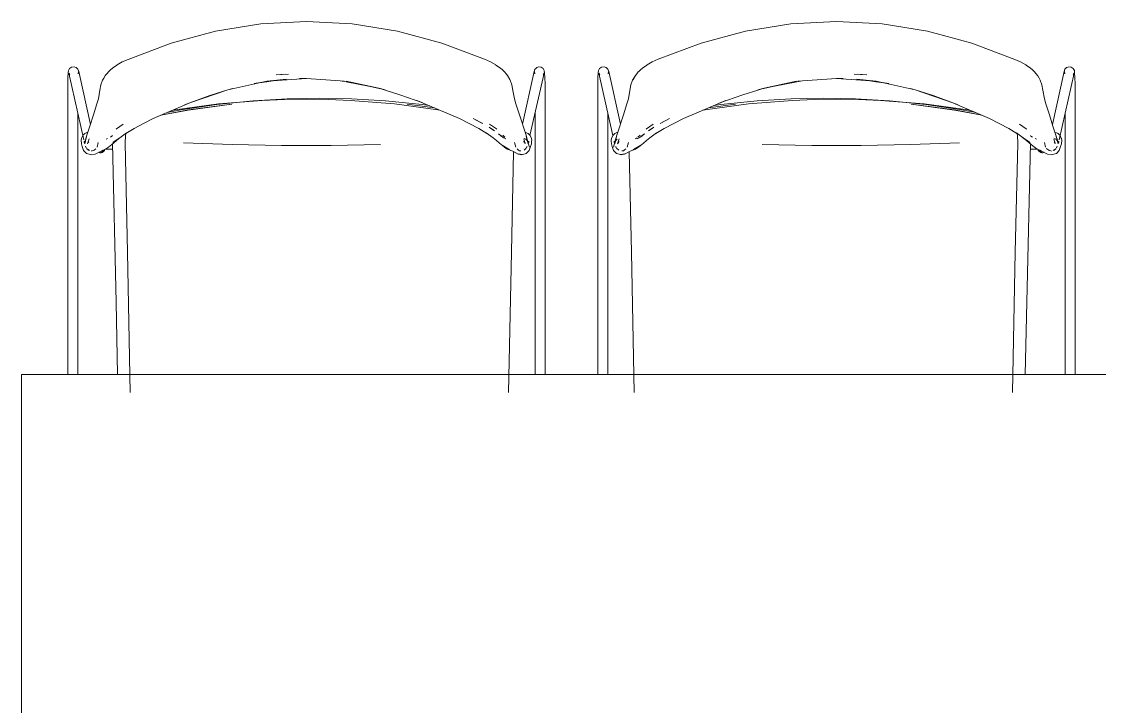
# Model space of a CAD drawing. Header units: millimetres. Extents: x 155920 to 295199, y -4084 to 97293.
# Drawn here: x 227113 to 228289, y 19888 to 20635 of the extents above; entities that cross this region are included whole.
import ezdxf

# ---------------------------------------------------------------- set-up
doc = ezdxf.new("R2010")
doc.units = ezdxf.units.MM
doc.header["$MEASUREMENT"] = 0
doc.layers.add('G-IMPT', color=8, linetype='CONTINUOUS', lineweight=9)
doc.layers.add('I-FURN', color=8, linetype='CONTINUOUS', lineweight=9)

msp = doc.modelspace()

# ---------------------------------------------------------------- linework, layer by layer
at = {"layer": 'G-IMPT'}
for p, q in [((227324.9, 20624.3), (227374.3, 20632.3)), ((227424.2, 20634.9), (227374.3, 20632.3)), ((227424.2, 20634.9), (227474.1, 20632.3)), ((227523.5, 20624.3), (227474.1, 20632.3)), ((227903.2, 20624.3), (227952.6, 20632.3)), ((228002.5, 20634.9), (227952.6, 20632.3)), ((228002.5, 20634.9), (228052.4, 20632.3)), ((228101.8, 20624.3), (228052.4, 20632.3)), ((227324.9, 20624.3), (227276.4, 20611.3)), ((227571.9, 20611.3), (227523.5, 20624.3)), ((227854.8, 20611.3), (227903.2, 20624.3)), ((228101.8, 20624.3), (228150.2, 20611.3)), ((227276.4, 20611.3), (227229.6, 20593.6)), ((227571.9, 20611.3), (227618.6, 20593.7)), ((227854.8, 20611.3), (227808, 20593.7)), ((228150.2, 20611.3), (228197.1, 20593.6)), ((227164.6, 20581.4), (227165.8, 20583.8)), ((227165.8, 20583.8), (227167.9, 20585.3)), ((227170.6, 20585.6), (227167.9, 20585.3)), ((227170.6, 20585.6), (227172.7, 20584.9)), ((227173, 20584.6), (227172.7, 20584.9)), ((227173, 20584.6), (227174.9, 20582.8)), ((227174.9, 20582.8), (227174.6, 20583.1)), ((227175.7, 20580.3), (227174.9, 20582.8)), ((227212.4, 20584.1), (227210.3, 20582.3)), ((227217.3, 20587.4), (227212.4, 20584.1)), ((227217.3, 20587.4), (227217.6, 20587.6)), ((227223.2, 20590.8), (227217.6, 20587.6)), ((227229.6, 20593.6), (227223.2, 20590.8)), ((227618.6, 20593.7), (227625.1, 20590.8)), ((227630.7, 20587.6), (227625.1, 20590.8)), ((227630.7, 20587.6), (227631, 20587.4)), ((227635.9, 20584.1), (227631, 20587.4)), ((227635.9, 20584.1), (227638, 20582.3)), ((227672.6, 20580.3), (227673.4, 20582.8)), ((227673.4, 20582.8), (227673.7, 20583.1)), ((227675.6, 20584.9), (227673.7, 20583.1)), ((227675.6, 20584.9), (227677.7, 20585.6)), ((227680.4, 20585.3), (227677.7, 20585.6)), ((227682.5, 20583.8), (227680.4, 20585.3)), ((227683.7, 20581.4), (227682.5, 20583.8)), ((227742.9, 20581.4), (227744.1, 20583.8)), ((227744.1, 20583.8), (227746.3, 20585.3)), ((227746.3, 20585.3), (227748.9, 20585.6)), ((227751.1, 20584.9), (227748.9, 20585.6)), ((227751.1, 20584.9), (227752.9, 20583.1)), ((227753.2, 20582.8), (227752.9, 20583.1)), ((227754, 20580.3), (227753.2, 20582.8)), ((227790.8, 20584.1), (227788.7, 20582.3)), ((227790.8, 20584.1), (227795.6, 20587.4)), ((227795.9, 20587.6), (227795.6, 20587.4)), ((227795.9, 20587.6), (227801.5, 20590.8)), ((227808, 20593.7), (227801.5, 20590.8)), ((228197.1, 20593.6), (228203.5, 20590.8)), ((228203.5, 20590.8), (228209.1, 20587.6)), ((228209.4, 20587.4), (228209.1, 20587.6)), ((228209.4, 20587.4), (228214.2, 20584.1)), ((228214.2, 20584.1), (228216.3, 20582.3)), ((228251, 20580.3), (228251.8, 20582.8)), ((228253.6, 20584.6), (228251.8, 20582.8)), ((228251.8, 20582.8), (228252.1, 20583.1)), ((228253.6, 20584.6), (228253.9, 20584.9)), ((228256.1, 20585.6), (228253.9, 20584.9)), ((228256.1, 20585.6), (228258.7, 20585.3)), ((228260.9, 20583.8), (228258.7, 20585.3)), ((228262.1, 20581.4), (228260.9, 20583.8)), ((227163.8, 20566.6), (227164, 20573.8)), ((227164, 20573.8), (227164.2, 20579)), ((227164.2, 20579), (227164.6, 20581.4)), ((227181.3, 20505.8), (227164.8, 20578.7)), ((227164.8, 20578.7), (227165.9, 20576.6)), ((227165.7, 20576.8), (227165.9, 20576.6)), ((227175, 20578), (227175.4, 20580.5)), ((227175.1, 20578.2), (227175.4, 20580.5)), ((227175.7, 20580.3), (227188.6, 20522.7)), ((227201.8, 20570.8), (227203, 20573.1)), ((227204.5, 20575.7), (227203, 20573.1)), ((227204.7, 20576.1), (227204.5, 20575.7)), ((227204.7, 20576.1), (227206.3, 20578)), ((227206.3, 20578), (227208.5, 20580.5)), ((227208.5, 20580.5), (227210.3, 20582.3)), ((227380.8, 20569.7), (227402.4, 20572.1)), ((227380.8, 20569.7), (227392.1, 20571)), ((227381.1, 20569.3), (227392.1, 20571)), ((227424.2, 20572.7), (227387.2, 20570.4)), ((227387.2, 20570.4), (227392.1, 20571)), ((227391.1, 20576.9), (227404.7, 20577.6)), ((227401.3, 20577.5), (227391.1, 20576.9)), ((227402.4, 20572.1), (227392.1, 20571)), ((227424.2, 20572.7), (227416.7, 20572.6)), ((227424.2, 20572.7), (227416.7, 20572.6)), ((227461.1, 20570.3), (227424.2, 20572.7)), ((227639.8, 20580.5), (227638, 20582.3)), ((227639.8, 20580.5), (227640.3, 20579.9)), ((227642.1, 20578), (227640.3, 20579.9)), ((227643.6, 20576.1), (227642.1, 20578)), ((227646, 20571.8), (227643.6, 20576.1)), ((227643.6, 20576.1), (227643.8, 20575.7)), ((227643.6, 20576.1), (227646.6, 20570.8)), ((227643.8, 20575.7), (227645.4, 20573.1)), ((227645.4, 20573.1), (227646.6, 20570.8)), ((227646, 20571.8), (227646.6, 20570.8)), ((227659.8, 20522.9), (227672.6, 20580.3)), ((227683.5, 20578.7), (227668.1, 20510.5)), ((227673.4, 20578), (227672.9, 20580.5)), ((227673.2, 20578.2), (227672.9, 20580.5)), ((227683.5, 20578.7), (227682.5, 20576.6)), ((227682.5, 20576.6), (227682.7, 20576.8)), ((227683.7, 20581.4), (227684.1, 20579)), ((227684.1, 20579), (227684.4, 20573.8)), ((227684.4, 20573.8), (227684.5, 20566.6)), ((227742.3, 20573.8), (227742.1, 20566.6)), ((227742.6, 20579), (227742.3, 20573.8)), ((227742.9, 20581.4), (227742.6, 20579)), ((227743.2, 20578.7), (227758.5, 20510.5)), ((227743.2, 20578.7), (227744.2, 20576.6)), ((227744.2, 20576.6), (227744, 20576.8)), ((227753.3, 20578), (227753.8, 20580.5)), ((227753.4, 20578.2), (227753.8, 20580.5)), ((227766.9, 20522.9), (227754, 20580.3)), ((227783.1, 20576.1), (227780.1, 20570.8)), ((227781.3, 20573.1), (227780.1, 20570.8)), ((227780.7, 20571.8), (227780.1, 20570.8)), ((227780.7, 20571.8), (227783.1, 20576.1)), ((227782.8, 20575.7), (227781.3, 20573.1)), ((227783.1, 20576.1), (227782.8, 20575.7)), ((227783.1, 20576.1), (227784.6, 20578)), ((227784.6, 20578), (227786.3, 20579.9)), ((227786.8, 20580.5), (227786.3, 20579.9)), ((227786.8, 20580.5), (227788.7, 20582.3)), ((227965.5, 20570.3), (228002.5, 20572.7)), ((228002.5, 20572.7), (228039.5, 20570.4)), ((228002.5, 20572.7), (228009.9, 20572.6)), ((228002.5, 20572.7), (228009.9, 20572.6)), ((228035.6, 20576.9), (228022, 20577.6)), ((228045.9, 20569.7), (228024.3, 20572.1)), ((228024.3, 20572.1), (228034.5, 20571)), ((228025.4, 20577.5), (228035.6, 20576.9)), ((228039.5, 20570.4), (228034.5, 20571)), ((228045.9, 20569.7), (228034.5, 20571)), ((228045.6, 20569.3), (228034.5, 20571)), ((228218.2, 20580.5), (228216.3, 20582.3)), ((228220.4, 20578), (228218.2, 20580.5)), ((228221.9, 20576.1), (228220.4, 20578)), ((228221.9, 20576.1), (228222.2, 20575.7)), ((228222.2, 20575.7), (228223.7, 20573.1)), ((228224.9, 20570.8), (228223.7, 20573.1)), ((228251, 20580.3), (228238.1, 20522.7)), ((228245.4, 20505.8), (228261.8, 20578.7)), ((228251.7, 20578), (228251.2, 20580.5)), ((228251.6, 20578.2), (228251.2, 20580.5)), ((228261.8, 20578.7), (228260.8, 20576.6)), ((228261, 20576.8), (228260.8, 20576.6)), ((228262.4, 20579), (228262.1, 20581.4)), ((228262.7, 20573.8), (228262.4, 20579)), ((228262.9, 20566.6), (228262.7, 20573.8)), ((227163.8, 20566.6), (227163.8, 20560.3)), ((227163.8, 20249.8), (227163.8, 20560.3)), ((227198.9, 20559.9), (227197.3, 20550.6)), ((227198.9, 20559.9), (227200, 20565.9)), ((227201.8, 20570.8), (227200, 20565.9)), ((227297.1, 20546.3), (227338.3, 20560.5)), ((227338.3, 20560.5), (227318.6, 20554.3)), ((227318.6, 20554.3), (227338.3, 20560.3)), ((227380.8, 20569.7), (227338.3, 20560.5)), ((227338.3, 20560.5), (227343.5, 20561.8)), ((227343.5, 20561.8), (227338.3, 20560.3)), ((227367, 20567.2), (227381.1, 20569.3)), ((227367, 20567.2), (227374.1, 20568.5)), ((227461.1, 20570.4), (227467.5, 20569.3)), ((227461.1, 20570.4), (227464.6, 20570)), ((227461.1, 20570.3), (227465.3, 20569.9)), ((227510, 20560.5), (227467.5, 20569.7)), ((227503, 20562.3), (227467.5, 20569.7)), ((227467.5, 20569.3), (227503, 20562.3)), ((227510, 20560.5), (227503, 20562.3)), ((227503, 20562.3), (227510, 20560.1)), ((227526.2, 20554.9), (227510, 20560.1)), ((227648.3, 20565.9), (227646.6, 20570.8)), ((227649.5, 20559.8), (227648.3, 20565.9)), ((227651.1, 20550.6), (227649.5, 20559.8)), ((227684.6, 20560.3), (227684.5, 20566.6)), ((227684.6, 20249.8), (227684.6, 20560.3)), ((227742.1, 20560.3), (227742.1, 20566.6)), ((227742.1, 20249.8), (227742.1, 20560.3)), ((227775.6, 20550.6), (227777.2, 20559.8)), ((227777.2, 20559.8), (227778.3, 20565.9)), ((227778.3, 20565.9), (227780.1, 20570.8)), ((227900.5, 20554.9), (227916.7, 20560.1)), ((227916.6, 20560.5), (227959.1, 20569.7)), ((227916.6, 20560.5), (227923.7, 20562.3)), ((227923.7, 20562.3), (227916.7, 20560.1)), ((227923.7, 20562.3), (227959.1, 20569.7)), ((227959.2, 20569.3), (227923.7, 20562.3)), ((227965.5, 20570.4), (227959.2, 20569.3)), ((227965.5, 20570.3), (227960.2, 20569.8)), ((227965.5, 20570.4), (227962.1, 20570)), ((228059.7, 20567.2), (228045.6, 20569.3)), ((228045.9, 20569.7), (228088.4, 20560.5)), ((228059.7, 20567.2), (228052.5, 20568.5)), ((228088.4, 20560.5), (228083.2, 20561.8)), ((228083.2, 20561.8), (228088.4, 20560.3)), ((228129.6, 20546.3), (228088.4, 20560.5)), ((228088.4, 20560.5), (228108.1, 20554.3)), ((228108.1, 20554.3), (228088.4, 20560.3)), ((228224.9, 20570.8), (228226.7, 20565.9)), ((228227.8, 20559.9), (228226.7, 20565.9)), ((228227.8, 20559.9), (228229.4, 20550.6)), ((228262.9, 20566.6), (228262.9, 20560.3)), ((228262.9, 20249.8), (228262.9, 20560.3)), ((227197.3, 20550.6), (227195.6, 20545)), ((227297.1, 20546.3), (227318.6, 20554.3)), ((227297.1, 20546.3), (227318.6, 20554.3)), ((227326.4, 20544.4), (227366.2, 20548.5)), ((227376, 20548.8), (227328.2, 20545)), ((227366.2, 20548.5), (227403.3, 20550.6)), ((227376, 20548.8), (227400.1, 20549.8)), ((227400.1, 20549.8), (227424.2, 20550.1)), ((227403.3, 20550.6), (227419.5, 20551)), ((227419.5, 20551), (227438.4, 20551.4)), ((227424.2, 20550.1), (227448.2, 20549.8)), ((227457.2, 20551), (227438.4, 20551.4)), ((227472.3, 20548.8), (227448.2, 20549.8)), ((227457.2, 20551), (227473.5, 20550.6)), ((227520.1, 20545), (227472.3, 20548.8)), ((227510.6, 20548.5), (227473.5, 20550.6)), ((227510.6, 20548.5), (227550.3, 20544.4)), ((227526.2, 20554.9), (227551.2, 20546.3)), ((227551.2, 20546.3), (227544.8, 20548.9)), ((227591.2, 20529), (227544.8, 20548.9)), ((227651.1, 20550.6), (227652.8, 20545)), ((227775.6, 20550.6), (227773.9, 20545)), ((227835.5, 20529), (227881.9, 20548.9)), ((227900.5, 20554.9), (227875.4, 20546.3)), ((227875.4, 20546.3), (227881.9, 20548.9)), ((227916.1, 20548.5), (227876.3, 20544.4)), ((227906.6, 20545), (227954.4, 20548.8)), ((227916.1, 20548.5), (227953.1, 20550.6)), ((227969.4, 20551), (227953.1, 20550.6)), ((227954.4, 20548.8), (227978.4, 20549.8)), ((227969.4, 20551), (227988.3, 20551.4)), ((228002.5, 20550.1), (227978.4, 20549.8)), ((228007.1, 20551), (227988.3, 20551.4)), ((228026.6, 20549.8), (228002.5, 20550.1)), ((228023.4, 20550.6), (228007.1, 20551)), ((228060.5, 20548.5), (228023.4, 20550.6)), ((228050.6, 20548.8), (228026.6, 20549.8)), ((228050.6, 20548.8), (228098.4, 20545)), ((228100.2, 20544.4), (228060.5, 20548.5)), ((228129.6, 20546.3), (228108.1, 20554.3)), ((228129.6, 20546.3), (228108.1, 20554.3)), ((228229.4, 20550.6), (228231.1, 20545)), ((227191.7, 20533), (227195.6, 20545)), ((227297.1, 20546.3), (227257.1, 20529.1)), ((227295.5, 20538.4), (227265.2, 20532.6)), ((227265.2, 20532.6), (227295.3, 20538.3)), ((227287.3, 20538.5), (227272.1, 20535.6)), ((227280.9, 20538.6), (227277.7, 20538)), ((227328.2, 20545), (227280.9, 20538.6)), ((227287.3, 20538.5), (227326.4, 20544.4)), ((227291.3, 20544.1), (227297.1, 20546.3)), ((227291.3, 20544.1), (227297.1, 20546.3)), ((227342.6, 20544.8), (227295.3, 20538.3)), ((227295.5, 20538.4), (227342.6, 20544.8)), ((227520.1, 20545), (227567.4, 20538.6)), ((227563.8, 20540.8), (227534.2, 20544.8)), ((227563.8, 20540.8), (227534.2, 20544.8)), ((227558, 20543.3), (227550.3, 20544.4)), ((227567.4, 20538.6), (227569.6, 20538.2)), ((227652.8, 20545), (227656.6, 20533)), ((227773.9, 20545), (227770.1, 20533)), ((227859.3, 20538.6), (227856.6, 20538.1)), ((227906.6, 20545), (227859.3, 20538.6)), ((227862.8, 20540.8), (227892.5, 20544.8)), ((227862.9, 20540.8), (227892.5, 20544.8)), ((227868.7, 20543.3), (227876.3, 20544.4)), ((228131.2, 20538.4), (228084, 20544.8)), ((228084, 20544.8), (228131.3, 20538.3)), ((228098.4, 20545), (228145.7, 20538.6)), ((228139.4, 20538.5), (228100.2, 20544.4)), ((228135.3, 20544.1), (228129.6, 20546.3)), ((228135.3, 20544.1), (228129.6, 20546.3)), ((228129.6, 20546.3), (228169.6, 20529.1)), ((228131.2, 20538.4), (228161.4, 20532.6)), ((228161.5, 20532.6), (228131.3, 20538.3)), ((228139.4, 20538.5), (228154.5, 20535.6)), ((228145.7, 20538.6), (228148.9, 20538)), ((228234.9, 20533), (228231.1, 20545)), ((227174.6, 20249.8), (227174.6, 20535.2)), ((227187.8, 20520.6), (227191.7, 20533)), ((227246.5, 20523.8), (227257.1, 20529)), ((227266.5, 20533.2), (227257.1, 20529.1)), ((227266.5, 20533.2), (227257.1, 20529)), ((227591.2, 20529), (227601.8, 20523.8)), ((227616.6, 20523.5), (227606.2, 20529)), ((227606.2, 20529), (227615.6, 20524)), ((227616.6, 20523.5), (227615.6, 20524)), ((227656.6, 20533), (227663.4, 20511.9)), ((227673.7, 20535.2), (227673.7, 20249.8)), ((227753, 20535.2), (227753, 20249.8)), ((227770.1, 20533), (227763.3, 20511.9)), ((227810.1, 20523.5), (227820.5, 20529)), ((227810.1, 20523.5), (227811, 20524)), ((227820.5, 20529), (227811, 20524)), ((227835.5, 20529), (227824.9, 20523.8)), ((228160.2, 20533.2), (228169.6, 20529.1)), ((228160.2, 20533.2), (228169.5, 20529)), ((228180.1, 20523.8), (228169.5, 20529)), ((228238.8, 20520.6), (228234.9, 20533)), ((228252, 20249.8), (228252, 20535.2)), ((227180.3, 20510.8), (227182.2, 20512.6)), ((227184.7, 20513.8), (227182.2, 20512.6)), ((227184.8, 20513.8), (227182.2, 20512.6)), ((227182.4, 20512.7), (227182.2, 20512.6)), ((227182.4, 20512.7), (227184.8, 20513.8)), ((227184, 20508.8), (227187.8, 20520.6)), ((227184.7, 20513.8), (227184.8, 20513.8)), ((227216.5, 20517.4), (227217, 20517.7)), ((227217, 20517.7), (227224.3, 20523)), ((227220.5, 20508), (227227.9, 20513.5)), ((227227.4, 20513.5), (227226.7, 20510.6)), ((227236.1, 20518.3), (227227.1, 20512.9)), ((227227.9, 20513.5), (227227.1, 20512.9)), ((227246.5, 20523.8), (227236.1, 20518.3)), ((227601.8, 20523.8), (227612.2, 20518.3)), ((227621.2, 20512.9), (227612.2, 20518.3)), ((227627.8, 20508), (227620.4, 20513.5)), ((227621.2, 20512.9), (227620.4, 20513.5)), ((227629.4, 20515.5), (227623.4, 20519.5)), ((227623.4, 20519.5), (227625.4, 20518.2)), ((227624.1, 20523), (227631.4, 20517.7)), ((227629.4, 20515.5), (227625.4, 20518.2)), ((227631.9, 20517.4), (227631.4, 20517.7)), ((227634.2, 20511.9), (227633.6, 20512.3)), ((227636.7, 20510.2), (227633.6, 20512.3)), ((227663.6, 20513.8), (227663.1, 20513.9)), ((227663.7, 20513.8), (227663.1, 20513.8)), ((227663.7, 20513.8), (227663.1, 20513.8)), ((227663.7, 20513.8), (227663.6, 20513.8)), ((227663.7, 20513.8), (227665.9, 20512.7)), ((227665.9, 20512.7), (227666.1, 20512.6)), ((227668.2, 20510.5), (227666.1, 20512.6)), ((227666.4, 20512.3), (227668, 20510.8)), ((227666.4, 20512.3), (227668.2, 20510.5)), ((227758.5, 20510.5), (227760.6, 20512.6)), ((227760.3, 20512.3), (227758.5, 20510.5)), ((227760.3, 20512.3), (227758.7, 20510.8)), ((227760.8, 20512.7), (227760.6, 20512.6)), ((227763, 20513.8), (227760.8, 20512.7)), ((227763, 20513.8), (227763.1, 20513.8)), ((227790, 20510.2), (227793.1, 20512.3)), ((227792.5, 20511.9), (227793.1, 20512.3)), ((227794.8, 20517.4), (227795.3, 20517.7)), ((227802.6, 20523), (227795.3, 20517.7)), ((227797.3, 20515.5), (227803.2, 20519.5)), ((227797.3, 20515.5), (227801.3, 20518.2)), ((227798.9, 20508), (227806.2, 20513.5)), ((227803.2, 20519.5), (227801.3, 20518.2)), ((227805.5, 20512.9), (227814.4, 20518.3)), ((227805.5, 20512.9), (227806.2, 20513.5)), ((227824.9, 20523.8), (227814.4, 20518.3)), ((228180.1, 20523.8), (228190.6, 20518.3)), ((228190.6, 20518.3), (228199.5, 20512.9)), ((228206.1, 20508), (228198.8, 20513.5)), ((228198.8, 20513.5), (228199.5, 20512.9)), ((228199.3, 20513.5), (228200, 20510.6)), ((228209.7, 20517.7), (228202.4, 20523)), ((228210.2, 20517.4), (228209.7, 20517.7)), ((228242.7, 20508.8), (228238.8, 20520.6)), ((228242, 20513.8), (228241.9, 20513.8)), ((228244.2, 20512.7), (228241.9, 20513.8)), ((228241.9, 20513.8), (228244.4, 20512.6)), ((228242, 20513.8), (228244.4, 20512.6)), ((228244.2, 20512.7), (228244.4, 20512.6)), ((228246.3, 20510.8), (228244.4, 20512.6)), ((227178.6, 20507.3), (227178.4, 20505.6)), ((227178.6, 20501.6), (227178.4, 20505.6)), ((227178.6, 20507.3), (227178.7, 20507.6)), ((227178.6, 20501.6), (227179.6, 20498.4)), ((227178.7, 20507.6), (227180.1, 20510.5)), ((227180.3, 20510.8), (227180.1, 20510.5)), ((227183.1, 20505.9), (227181.6, 20502.7)), ((227182.9, 20504.8), (227181.6, 20502.7)), ((227182, 20502.4), (227181.6, 20504.3)), ((227182, 20502.4), (227182.3, 20501.6)), ((227182, 20502.4), (227182.3, 20501.6)), ((227182, 20502.4), (227182.3, 20501.6)), ((227182.2, 20501.3), (227184.2, 20509.5)), ((227184, 20508.8), (227182.2, 20501.3)), ((227182.4, 20503.6), (227184.2, 20509.5)), ((227183.1, 20505.9), (227182.4, 20503.6)), ((227185.4, 20501.4), (227187, 20506.9)), ((227185.4, 20501.4), (227186.4, 20503.5)), ((227186.7, 20503.7), (227185.6, 20502.7)), ((227185.6, 20502.7), (227186.4, 20503.5)), ((227186.7, 20503.7), (227186, 20503.1)), ((227195.8, 20498), (227197.1, 20502.8)), ((227207.2, 20507.2), (227205.8, 20506.7)), ((227208.2, 20497.8), (227213.6, 20502.1)), ((227210.4, 20508.9), (227212, 20510)), ((227212.6, 20510.4), (227212, 20510)), ((227212.6, 20501.7), (227216.4, 20328.8)), ((227212.8, 20502.9), (227221, 20508.5)), ((227212.8, 20502.9), (227220.5, 20508)), ((227216.8, 20505), (227213.6, 20502.1)), ((227216.8, 20505), (227221, 20508.5)), ((227226.7, 20510.6), (227226.3, 20502.3)), ((227226.3, 20502.3), (227228.9, 20383.4)), ((227290, 20502.7), (227343.2, 20500.6)), ((227397.1, 20499.6), (227343.2, 20500.6)), ((227505.1, 20500.6), (227451.2, 20499.6)), ((227627.8, 20508), (227631.5, 20505)), ((227634.7, 20502.1), (227631.5, 20505)), ((227634.2, 20511.9), (227636.7, 20510.2)), ((227640.2, 20497.8), (227634.7, 20502.1)), ((227638.5, 20508.6), (227635.8, 20510.4)), ((227636.3, 20510), (227635.8, 20510.4)), ((227638.5, 20508.6), (227636.3, 20510)), ((227638.5, 20508.6), (227637.9, 20508.9)), ((227641.7, 20507), (227637.9, 20508.9)), ((227640.8, 20508.7), (227638.4, 20510.9)), ((227638.5, 20508.6), (227641.7, 20507)), ((227652.5, 20498), (227651.2, 20502.8)), ((227662.7, 20502.7), (227661.2, 20504.1)), ((227661.2, 20504.1), (227662.3, 20503.2)), ((227662.9, 20501.4), (227661.4, 20506.9)), ((227661.7, 20507.4), (227663.6, 20506.5)), ((227662.7, 20502.7), (227661.7, 20503.8)), ((227662.9, 20501.4), (227661.7, 20503.8)), ((227665.9, 20503.6), (227663.4, 20511.9)), ((227665.4, 20504.8), (227663.6, 20506.5)), ((227666.1, 20501.3), (227664, 20509.4)), ((227664, 20509.4), (227664.4, 20508.2)), ((227666.1, 20501.3), (227664.4, 20508.2)), ((227666.7, 20502.7), (227665.2, 20505.9)), ((227667.6, 20498), (227665.2, 20505.9)), ((227666.7, 20502.7), (227665.4, 20504.8)), ((227667.6, 20498), (227665.9, 20503.6)), ((227666, 20501.6), (227666.3, 20502.4)), ((227666.3, 20502.4), (227666, 20501.6)), ((227666.3, 20502.4), (227666, 20501.6)), ((227666.7, 20504.3), (227666.3, 20502.4)), ((227669.7, 20507.3), (227668, 20510.8)), ((227668, 20510.8), (227669.6, 20507.6)), ((227668, 20510.8), (227668.2, 20510.5)), ((227669.7, 20507.3), (227668.2, 20510.5)), ((227668.7, 20498.4), (227669.7, 20501.6)), ((227669.7, 20507.3), (227669.6, 20507.6)), ((227669.7, 20507.3), (227670, 20505.6)), ((227669.7, 20501.6), (227669.9, 20504.4)), ((227669.9, 20504.4), (227670, 20505.6)), ((227757, 20507.3), (227756.7, 20505.6)), ((227756.8, 20504.4), (227756.7, 20505.6)), ((227756.9, 20501.6), (227756.8, 20504.4)), ((227757.9, 20498.4), (227756.9, 20501.6)), ((227757, 20507.3), (227758.7, 20510.8)), ((227757, 20507.3), (227758.5, 20510.5)), ((227757, 20507.3), (227757.1, 20507.6)), ((227758.7, 20510.8), (227757.1, 20507.6)), ((227758.7, 20510.8), (227758.5, 20510.5)), ((227759.1, 20498), (227761.5, 20505.9)), ((227759.1, 20498), (227760.7, 20503.6)), ((227759.9, 20504.3), (227760.4, 20502.4)), ((227760, 20502.7), (227761.5, 20505.9)), ((227760, 20502.7), (227761.3, 20504.8)), ((227760.6, 20501.3), (227762.6, 20509.4)), ((227760.6, 20501.3), (227762.3, 20508.2)), ((227760.7, 20503.6), (227763.3, 20511.9)), ((227761.3, 20504.8), (227763.1, 20506.5)), ((227762.6, 20509.4), (227762.3, 20508.2)), ((227763.7, 20501.4), (227765.3, 20506.9)), ((227763.7, 20501.4), (227765, 20503.8)), ((227764, 20502.7), (227765.4, 20504.1)), ((227764, 20502.7), (227765, 20503.8)), ((227765.4, 20504.1), (227764.4, 20503.2)), ((227774.1, 20498), (227775.5, 20502.8)), ((227784.6, 20507.9), (227783.4, 20507.1)), ((227785, 20507), (227788.7, 20508.9)), ((227788.2, 20508.6), (227785, 20507)), ((227785.8, 20508.7), (227788.2, 20510.9)), ((227786.5, 20497.8), (227791.9, 20502.1)), ((227788.2, 20508.6), (227790.9, 20510.4)), ((227788.2, 20508.6), (227790.3, 20510)), ((227788.2, 20508.6), (227788.7, 20508.9)), ((227792.5, 20511.9), (227790, 20510.2)), ((227790.3, 20510), (227790.9, 20510.4)), ((227791.9, 20502.1), (227795.1, 20505)), ((227798.9, 20508), (227795.1, 20505)), ((227921.6, 20500.6), (227975.5, 20499.6)), ((228029.5, 20499.6), (228083.4, 20500.6)), ((228136.7, 20502.7), (228083.4, 20500.6)), ((228200.4, 20502.3), (228197.7, 20383.4)), ((228200, 20510.6), (228200.4, 20502.3)), ((228213.9, 20502.9), (228205.6, 20508.5)), ((228209.9, 20505), (228205.6, 20508.5)), ((228213.9, 20502.9), (228206.1, 20508)), ((228209.9, 20505), (228213.1, 20502.1)), ((228214.1, 20501.7), (228210.2, 20328.8)), ((228218.5, 20497.8), (228213.1, 20502.1)), ((228214.1, 20510.4), (228214.7, 20510)), ((228216.3, 20508.9), (228214.7, 20510)), ((228219.5, 20507.2), (228220.9, 20506.7)), ((228230.8, 20498), (228229.5, 20502.8)), ((228241.3, 20501.4), (228239.7, 20506.9)), ((228240, 20503.7), (228241, 20502.7)), ((228240, 20503.7), (228240.7, 20503.1)), ((228241.3, 20501.4), (228240.3, 20503.5)), ((228241, 20502.7), (228240.3, 20503.5)), ((228240.5, 20507.2), (228241.9, 20506.5)), ((228243.7, 20504.8), (228242.2, 20506.2)), ((228244.3, 20503.6), (228242.4, 20509.5)), ((228244.4, 20501.3), (228242.4, 20509.5)), ((228242.7, 20508.8), (228244.4, 20501.3)), ((228243.5, 20505.9), (228244.3, 20503.6)), ((228243.5, 20505.9), (228245, 20502.7)), ((228243.7, 20504.8), (228245, 20502.7)), ((228244.6, 20502.4), (228245.1, 20504.3)), ((228246.3, 20510.8), (228246.5, 20510.5)), ((228247.9, 20507.6), (228246.5, 20510.5)), ((228248.1, 20501.6), (228247.1, 20498.4)), ((228248, 20507.3), (228247.9, 20507.6)), ((228248, 20507.3), (228248.3, 20505.6)), ((228248.1, 20501.6), (228248.3, 20505.6)), ((227181, 20494.1), (227179.6, 20498.4)), ((227181, 20494.1), (227184.2, 20491)), ((227183.2, 20498.8), (227184, 20497.1)), ((227183.6, 20498.3), (227184, 20497.1)), ((227184.2, 20491), (227185.5, 20490.5)), ((227187, 20494.3), (227184.3, 20496.5)), ((227185.5, 20490.5), (227189.7, 20489.4)), ((227185.9, 20495.3), (227187.5, 20494.1)), ((227185.9, 20495.3), (227186.5, 20494.9)), ((227187.5, 20494.1), (227186.5, 20494.9)), ((227189.5, 20493.6), (227190.1, 20493.7)), ((227193.8, 20490.2), (227189.7, 20489.4)), ((227192, 20494.1), (227190.1, 20493.7)), ((227192.6, 20494.4), (227192, 20494.1)), ((227192.6, 20494.4), (227194.4, 20496.1)), ((227193.8, 20490.2), (227202.2, 20494.6)), ((227205.1, 20495.8), (227200.2, 20493.6)), ((227200.2, 20493.6), (227202.2, 20494.6)), ((227212.8, 20495.3), (227204.7, 20495.6)), ((227205.1, 20495.8), (227208.2, 20497.8)), ((227205.4, 20496.1), (227211.7, 20495.7)), ((227205.4, 20496), (227212.8, 20495.7)), ((227397.1, 20499.6), (227451.2, 20499.6)), ((227641.4, 20497.6), (227637.8, 20499.9)), ((227637.8, 20499.9), (227646.1, 20495.1)), ((227643.3, 20495.8), (227640.2, 20497.8)), ((227641.4, 20497.6), (227646.1, 20495.1)), ((227643.3, 20495.8), (227649.3, 20493.3)), ((227650.3, 20492.8), (227647.8, 20383.4)), ((227655.3, 20490.3), (227649.3, 20493.3)), ((227655.7, 20494.4), (227654.1, 20495.9)), ((227658.6, 20489.4), (227654.9, 20490.6)), ((227660, 20489.8), (227654.9, 20490.6)), ((227660, 20489.8), (227655.3, 20490.3)), ((227655.7, 20494.4), (227656.7, 20493.9)), ((227658.3, 20493.8), (227656.7, 20493.9)), ((227658.6, 20489.4), (227662.8, 20490.5)), ((227661.8, 20494.6), (227664.1, 20496.6)), ((227662.8, 20490.5), (227664.1, 20491)), ((227664.1, 20491), (227667.4, 20494.1)), ((227664.3, 20497.1), (227665.1, 20498.7)), ((227664.8, 20498.4), (227664.3, 20497.1)), ((227668.7, 20498.4), (227667.4, 20494.1)), ((227757.9, 20498.4), (227759.3, 20494.1)), ((227762.5, 20491), (227759.3, 20494.1)), ((227762.3, 20497.1), (227761.6, 20498.7)), ((227761.9, 20498.4), (227762.3, 20497.1)), ((227763.9, 20490.5), (227762.5, 20491)), ((227764.9, 20494.6), (227762.6, 20496.6)), ((227768.1, 20489.4), (227763.9, 20490.5)), ((227766.7, 20489.8), (227771.7, 20490.6)), ((227766.7, 20489.8), (227771.3, 20490.3)), ((227768.1, 20489.4), (227771.7, 20490.6)), ((227768.4, 20493.8), (227770, 20493.9)), ((227770.9, 20494.4), (227770, 20493.9)), ((227770.9, 20494.4), (227772.6, 20495.9)), ((227771.3, 20490.3), (227777.3, 20493.3)), ((227776.4, 20492.8), (227778.8, 20383.4)), ((227783.4, 20495.8), (227777.3, 20493.3)), ((227785.2, 20497.6), (227780.6, 20495.1)), ((227783.2, 20496.6), (227780.6, 20495.1)), ((227783.4, 20495.8), (227786.5, 20497.8)), ((227788.9, 20499.9), (227783.5, 20496.7)), ((227785.2, 20497.6), (227788.9, 20499.9)), ((228029.5, 20499.6), (227975.5, 20499.6)), ((228221.2, 20496), (228213.9, 20495.7)), ((228213.9, 20495.3), (228222, 20495.6)), ((228221.2, 20496.1), (228215, 20495.7)), ((228221.6, 20495.8), (228218.5, 20497.8)), ((228221.6, 20495.8), (228226.4, 20493.6)), ((228232.9, 20490.2), (228224.4, 20494.6)), ((228226.4, 20493.6), (228224.4, 20494.6)), ((228231.8, 20496.7), (228232.2, 20496.1)), ((228234.1, 20494.4), (228232.2, 20496.1)), ((228232.9, 20490.2), (228236.9, 20489.4)), ((228234.1, 20494.4), (228234.6, 20494.1)), ((228234.6, 20494.1), (228236.6, 20493.7)), ((228237.2, 20493.6), (228236.6, 20493.7)), ((228241.1, 20490.5), (228236.9, 20489.4)), ((228240.7, 20495.3), (228239.1, 20494.1)), ((228239.1, 20494.1), (228240.2, 20494.9)), ((228239.7, 20494.3), (228242.3, 20496.5)), ((228240.7, 20495.3), (228240.2, 20494.9)), ((228242.5, 20491), (228241.1, 20490.5)), ((228245.7, 20494.1), (228242.5, 20491)), ((228243.4, 20498.8), (228242.6, 20497.1)), ((228243.1, 20498.3), (228242.6, 20497.1)), ((228245.7, 20494.1), (228247.1, 20498.4)), ((227232, 20230), (227228.9, 20383.4)), ((227647.8, 20383.4), (227644.7, 20230)), ((227778.8, 20383.4), (227781.9, 20230)), ((228194.6, 20230), (228197.7, 20383.4)), ((227218.1, 20249.8), (227216.4, 20328.8)), ((228208.6, 20249.8), (228210.2, 20328.8))]:
    msp.add_line(p, q, dxfattribs=at)
at = {"layer": 'I-FURN'}
for p, q in [((227197.3, 20492.3), (227198.9, 20491.8)), ((227204, 20494.3), (227198.9, 20491.8)), ((227198.9, 20491.8), (227203.2, 20493.4)), ((227198.9, 20491.8), (227202.2, 20492.7)), ((227198.9, 20491.8), (227201.2, 20492.1)), ((227198.9, 20491.8), (227200.1, 20491.8)), ((227200.1, 20491.8), (227201.2, 20492.1)), ((227204, 20494.3), (227200.2, 20493.6)), ((227201.2, 20492.1), (227202.2, 20492.7)), ((227204, 20494.3), (227201.4, 20494.1)), ((227204, 20494.3), (227201.9, 20494.4)), ((227203.2, 20493.4), (227202.2, 20492.7)), ((227204, 20494.3), (227202.3, 20494.5)), ((227204, 20494.3), (227202.5, 20494.6)), ((227204, 20494.3), (227203.2, 20493.4)), ((227204, 20494.3), (227204.2, 20495.6)), ((228222.7, 20494.3), (228222.5, 20495.6)), ((228222.7, 20494.3), (228224.1, 20494.6)), ((228222.7, 20494.3), (228224.4, 20494.5)), ((228222.7, 20494.3), (228224.7, 20494.4)), ((228222.7, 20494.3), (228223.5, 20493.4)), ((228222.7, 20494.3), (228226.5, 20493.6)), ((228222.7, 20494.3), (228227.8, 20491.8)), ((228222.7, 20494.3), (228225.3, 20494.1)), ((228223.5, 20493.4), (228224.4, 20492.7)), ((228227.8, 20491.8), (228223.5, 20493.4)), ((228225.5, 20492.1), (228224.4, 20492.7)), ((228227.8, 20491.8), (228224.4, 20492.7)), ((228226.6, 20491.8), (228225.5, 20492.1)), ((228227.8, 20491.8), (228225.5, 20492.1)), ((228227.8, 20491.8), (228226.6, 20491.8)), ((228229.3, 20492.3), (228227.8, 20491.8)), ((227113.3, 20249.8), (227113.3, 19649.8)), ((228313.4, 20249.8), (227113.3, 20249.8))]:
    msp.add_line(p, q, dxfattribs=at)

doc.saveas('drawing.dxf')
